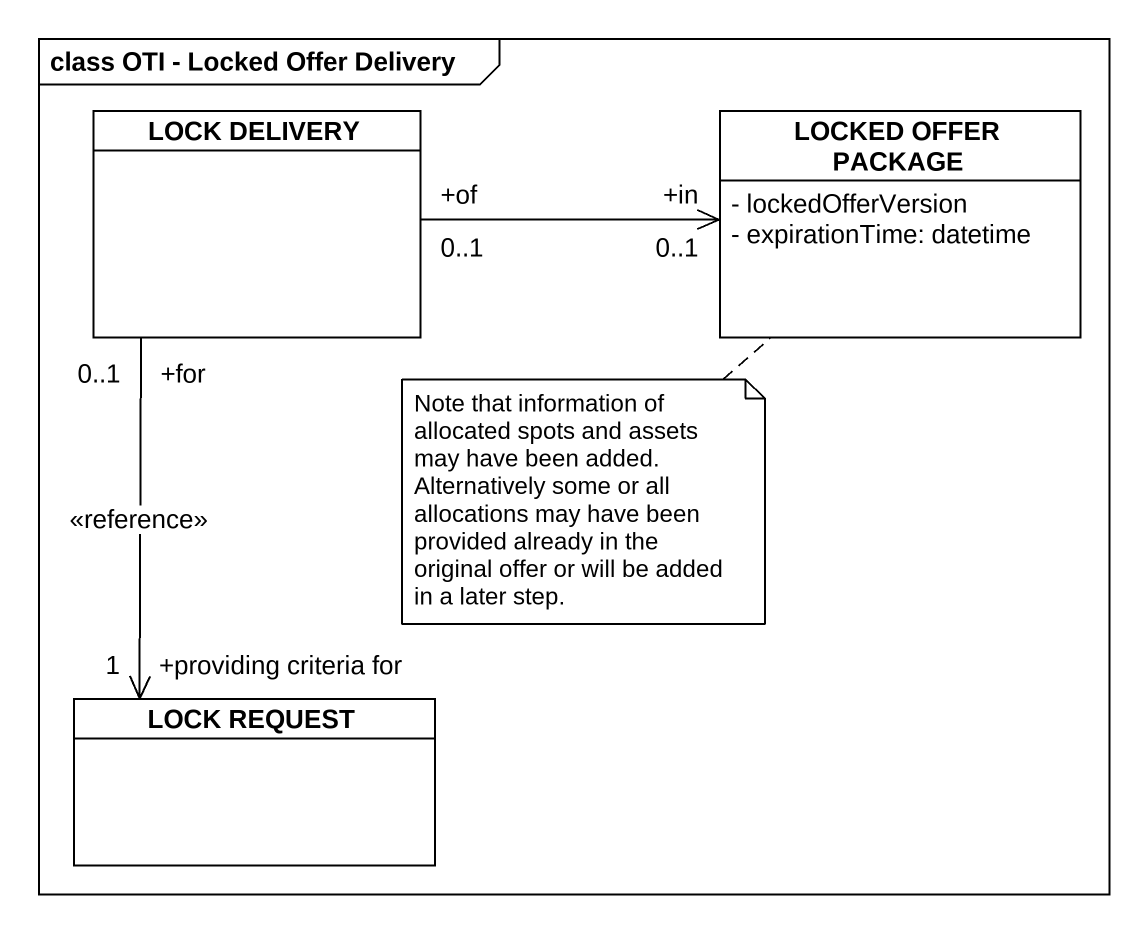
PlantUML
@startuml
mainframe class OTI - Locked Offer Delivery
hide circle
hide empty members
skinparam classAttributeIconSize 0
class "LOCK DELIVERY" as LOCK_DELIVERY
class "LOCKED OFFER PACKAGE" as LOCKED_OFFER_PACKAGE {
  - lockedOfferVersion
  - expirationTime: datetime
}
class "LOCK REQUEST" as LOCK_REQUEST
LOCKED_OFFER_PACKAGE "+in\n0..1" <-left- "+of\n0..1" LOCK_DELIVERY
LOCK_REQUEST "+providing criteria for\n1" <-up- "+for\n0..1" LOCK_DELIVERY : <<reference>>
note bottom of LOCKED_OFFER_PACKAGE : Note that information of allocated spots and assets may have been added. Alternatively some or all allocations may have been provided already in the original offer or will be added in a later step.
@enduml
